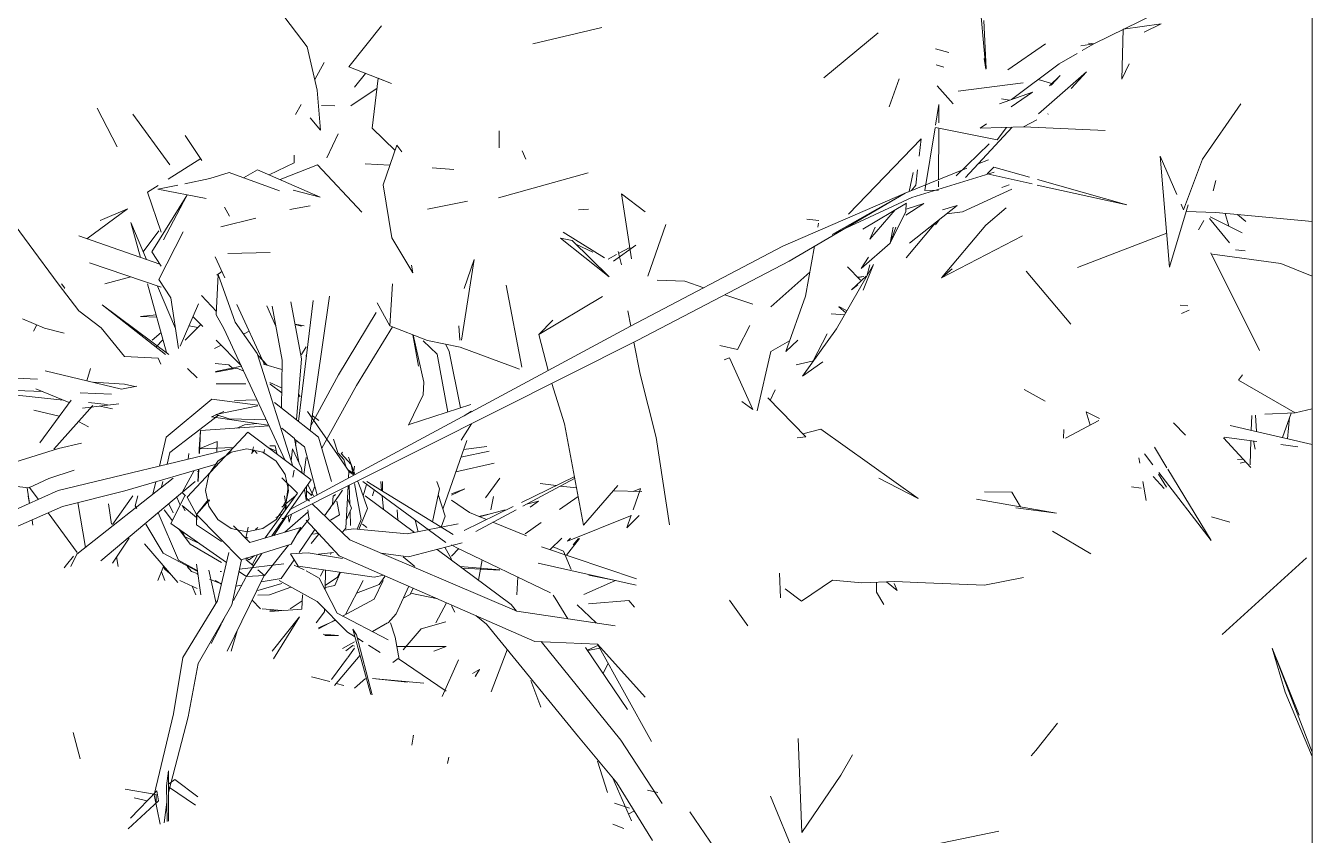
# Model space of a CAD drawing. Header units: millimetres. Extents: x -67152 to -48359, y -6192 to 21191.
# Drawn here: x -64955.8 to -64803.6, y 2092.6 to 2188.3 of the extents above; entities that cross this region are included whole.
import ezdxf

# ---------------------------------------------------------------- set-up
doc = ezdxf.new("R2010")
doc.units = ezdxf.units.MM
for name, color, linetype, lineweight in [('G-IMPT', 8, 'Continuous', 9), ('I-FURN', 30, 'Continuous', 9), ('L-PLNT', 71, 'Continuous', 9)]:
    doc.layers.add(name, color=color, linetype=linetype, lineweight=lineweight)

# ---------------------------------------------------------------- blocks, each defined once
blk = doc.blocks.new('PM_001 - PM_001-3564975-Nivel 1 Oficinas')
at = {"layer": 'I-FURN'}
blk.add_line((1578.57, -1900), (1578.57, 400), dxfattribs=at)
blk = doc.blocks.new('JARDIN VERTICAL_02 - JARDIN VERTICAL_02-V27-Nivel 1 Oficinas')
at = {"layer": 'G-IMPT'}
for p, q in [((-27.01, 89.96), (-28.08, 78.57)), ((-22.03, 86.25), (-20.57, 89.98)), ((-4.88, 89.98), (-4.4, 87.96)), ((-0.64, 89.98), (-2.89, 80.28)), ((35.73, 89.98), (23.44, 85.24)), ((36.23, 89.98), (28.65, 86.76)), ((-0.38, 88.28), (-0.64, 86.27)), ((12.74, 89.32), (21.83, 79.31)), ((31.34, 88.45), (23.44, 85.24)), ((-8.24, 81.25), (-4.4, 87.96)), ((-4.4, 87.96), (-4.23, 84.36)), ((-1.46, 86.48), (-4.37, 87.47)), ((-3.85, 87.29), (-1.32, 87.06)), ((23.44, 85.24), (28.65, 86.76)), ((-22.03, 86.25), (-23.17, 78.2)), ((-11.75, 83.75), (-23.31, 77.99)), ((-2.17, 83.38), (-4.12, 83.25)), ((-4.09, 82.83), (-2.31, 82.77)), ((-1.02, 83.43), (-1.53, 79.56)), ((2.06, 82.71), (-1.44, 79.49)), ((-1.11, 82.73), (1.75, 82.65)), ((-1.07, 83.05), (-0.08, 83.21)), ((-34.37, 76.98), (-40.94, 81.52)), ((-27.84, 81.15), (-27.03, 82.14)), ((-27.55, 77.89), (-25.67, 81.71)), ((-23.66, 80.91), (-23.56, 82.05)), ((-8.27, 81.25), (-8.9, 81.72)), ((1.09, 81.81), (1.11, 81.13)), ((1.4, 82.1), (1.56, 81.47)), ((-27.97, 79.68), (-26.45, 80.12)), ((-27.36, 77.81), (-24.51, 80.2)), ((7.92, 78.05), (8.53, 80.23)), ((-30.62, 78.25), (-31.85, 78.58)), ((-28.08, 78.57), (-28.19, 75.08)), ((2.26, 72.89), (10.71, 78.04)), ((10.71, 78.04), (2.66, 71.83)), ((-34.37, 76.98), (-28.41, 74.77)), ((-27.12, 77.15), (-26.02, 76.54)), ((-29.08, 74.47), (-28.41, 74.77)), ((-21.62, 73.11), (-28.97, 75.32)), ((-17.06, 75.26), (-17.12, 74.35)), ((-16.55, 75.41), (-16.12, 74.51)), ((-3.2, 73.57), (-1.76, 74.99)), ((-34.72, 71.98), (-30.22, 73.97)), ((-34.72, 71.98), (-21.62, 73.11)), ((-49.39, 70.09), (-50.4, 72.09)), ((-50.4, 72.09), (-49.74, 67.6)), ((-21.56, 62.21), (-25.63, 72.76)), ((-0.32, 71.32), (2.1, 72.79)), ((2.84, 71.79), (4.38, 72.74)), ((4.57, 72.48), (3.14, 71.16)), ((-48.03, 64.16), (-51.62, 71.49)), ((1.77, 71.14), (0.47, 70.14)), ((5.97, 70.32), (3.73, 69.94)), ((1.55, 69.58), (0.92, 69.47)), ((4.52, 69.74), (4.34, 68.6)), ((-49.74, 67.6), (-43.86, 67.47)), ((-45.66, 68.32), (-43.86, 67.47)), ((-31.98, 57.47), (-29, 68.05)), ((-31.32, 57.46), (-29, 68.05)), ((-38.21, 55.83), (-37.79, 65.47)), ((-48.03, 64.16), (-48.08, 63.5)), ((-48.03, 64.16), (-47.22, 62.75)), ((-48.03, 64.16), (-47.79, 62.62)), ((-3.73, 64.83), (-4.53, 63.22)), ((-3.48, 64.73), (-1.39, 60.8)), ((-39.76, 57.61), (-44.7, 63.27)), ((-42.74, 61.48), (-44.7, 63.27)), ((-2.94, 63.72), (-4.53, 63.22)), ((12.26, 63.79), (9.6, 59.25)), ((-46.89, 62.19), (-45.66, 60.05)), ((-14.88, 61.42), (-21.16, 56.14)), ((-45.66, 60.05), (-41.42, 54.39)), ((-44.28, 60.17), (-43.06, 58.9)), ((-44.28, 60.17), (-43.13, 59.11)), ((-1.4, 60.57), (-2.42, 60.6)), ((7.46, 59.74), (5.83, 50.26)), ((7.46, 59.74), (6.85, 54.91)), ((35.53, 57.27), (32.28, 59.86)), ((-48, 58.42), (-44.95, 53.96)), ((-43.8, 57.57), (-43.28, 59.29)), ((-39.72, 58.71), (-39.74, 58.76)), ((-7.17, 55.91), (-5.77, 58.39)), ((-40.57, 54.38), (-42.29, 56.89)), ((-42.29, 56.89), (-40.93, 52.97)), ((-38.21, 55.83), (-39.03, 57.39)), ((-33.43, 52.3), (-32.24, 56.52)), ((-32.63, 51.52), (-31.45, 56.86)), ((36.16, 56.73), (35.53, 57.27)), ((-42.41, 48.11), (-43.4, 55.8)), ((-38.21, 55.83), (-38.04, 50.68)), ((-25.33, 55.69), (-20.35, 46.11)), ((6.72, 55.47), (4.98, 54.45)), ((15.06, 55.81), (16, 51.23)), ((-41.51, 53.24), (-41.34, 54.16)), ((-38.17, 54.5), (-32.21, 48.98)), ((-38.14, 53.82), (-36.66, 52.72)), ((-31.05, 53.27), (-31.36, 54.13)), ((-28.16, 48.6), (-30.83, 54.45)), ((-26.58, 51.38), (-28.64, 53.79)), ((4.96, 51.21), (4.98, 54.45)), ((-38.11, 45.42), (-36.66, 52.72)), ((-36.2, 51.78), (-32.41, 47.85)), ((-33.43, 52.3), (-32.63, 51.52)), ((-29.87, 42.63), (-32.83, 52.37)), ((47.37, 41.65), (45.08, 52.9)), ((-45.05, 51.37), (-51.2, 50.81)), ((-45.07, 51.4), (-50.76, 51.12)), ((-46.28, 51.19), (-45.03, 51.35)), ((-38.04, 50.68), (-38.56, 51.45)), ((-33.83, 50.48), (-34.31, 51.69)), ((-26.58, 51.38), (-20.35, 46.11)), ((16, 51.23), (15.72, 44.22)), ((-30.38, 41.82), (-33.3, 49.14)), ((-40.91, 47.49), (-43.07, 45.61)), ((-28.38, 46.25), (-28.92, 47.96)), ((-24.44, 42.35), (-28.92, 47.96)), ((-27.93, 46.72), (-28.16, 48.6)), ((-20.35, 46.11), (-21.41, 47.37)), ((-46.98, 47), (-47.41, 45.42)), ((-45.26, 46.4), (-45.53, 45.5)), ((-38.4, 45.43), (-40.86, 45.82)), ((-38.66, 45.81), (-40.86, 45.82)), ((-31.95, 45.76), (-37.96, 45.8)), ((-31.12, 45.76), (-31.78, 45.76)), ((-30.66, 44.17), (-30.72, 45.76)), ((-27.25, 45.87), (-26.62, 45.42)), ((-30.66, 44.17), (-38.09, 45.38)), ((-22.7, 41.94), (-26.87, 45.42)), ((15.53, 40.62), (15.72, 44.22)), ((-34.73, 43.48), (-36.8, 43.71)), ((-36.8, 43.71), (-27.88, 35.12)), ((-31.29, 43.1), (-33.11, 43.3)), ((-30.57, 42.28), (-32.79, 42.79)), ((-30.69, 42.58), (-31.29, 43.1)), ((-25.46, 33.2), (-29.87, 42.63)), ((-29.15, 44.02), (-28.48, 41.96)), ((-29.15, 44.02), (-27.77, 41.92)), ((5.74, 43.36), (-2.47, 31.84)), ((5.74, 43.36), (3.35, 38.7)), ((-40.56, 39.92), (-43.89, 41.13)), ((-30.38, 41.82), (-22.32, 28.1)), ((-30.38, 41.82), (-24.08, 27.36)), ((-30.38, 41.82), (-25.46, 33.2)), ((-26.11, 36.81), (-29.2, 41.97)), ((-29.2, 41.93), (-28.2, 41.91)), ((-28.2, 41.91), (-24.47, 40.05)), ((-24.92, 37.66), (-28.4, 40.63)), ((-24.47, 40.05), (-26.35, 40.71)), ((-26.35, 40.4), (-24.47, 40.05)), ((-21.45, 36.63), (-24.47, 40.05)), ((15.53, 40.62), (15.71, 36.7)), ((16.62, 40.87), (15.57, 39.63)), ((16.62, 40.87), (15.77, 40.53)), ((-49.32, 38.64), (-44, 32.22)), ((-24.92, 37.66), (-26.35, 38.28)), ((-18.91, 36.87), (-21.93, 38.07)), ((-14.31, 33.72), (-21.93, 38.07)), ((16.8, 38.44), (15.63, 38.45)), ((16.8, 38.44), (18.25, 39.32)), ((-21.45, 36.63), (-22.8, 37.47)), ((-21.9, 37.63), (-20.56, 37.29)), ((-20.08, 36.56), (-21.67, 35.02)), ((-18.94, 35.48), (-20.56, 37.22)), ((-20.53, 36.93), (-20.41, 36.25)), ((-20.53, 36.93), (-20.43, 36.22)), ((15.71, 36.7), (15.38, 33.24)), ((-18.94, 35.48), (-19.53, 36.22)), ((38.44, 34.22), (36.05, 35.61)), ((-16.96, 33.97), (-16.5, 34.89)), ((-16.91, 33.97), (-16.23, 34.81)), ((-16.1, 33.06), (-15.98, 34.67)), ((-14.31, 33.72), (-8.74, 29.67)), ((38.44, 34.22), (45.21, 29.59)), ((-13.75, 32.59), (-10.55, 30.93)), ((-10.44, 32.08), (-8.74, 29.67)), ((15.38, 33.24), (17.89, 29.55)), ((-27.29, 30.21), (-27.15, 31.6)), ((-26.35, 31.5), (-26.81, 31.59)), ((-18.18, 30.03), (-24.08, 31.09)), ((-21.03, 30.54), (-16.93, 25.92)), ((-10.53, 30.97), (-10.08, 28.94)), ((-1.92, 29.72), (-2.47, 31.84)), ((-18.18, 30.03), (-11.64, 27.72)), ((-12.98, 29.13), (-11.64, 27.72)), ((-6.15, 25.6), (-1.55, 30.09)), ((-1.55, 30.09), (-1.43, 29.07)), ((16.42, 27.65), (17.89, 29.55)), ((34.09, 29.17), (45.21, 29.59)), ((-22.32, 28.1), (-12.98, 10.22)), ((-12.91, 28.16), (-11.63, 25.92)), ((40.92, 25.91), (48.1, 28.87)), ((-24.08, 27.36), (-14.64, 9.34)), ((-4.64, 24.32), (-11.63, 25.92)), ((-5.87, 25.87), (-7.13, 26.44)), ((17.49, 27.06), (14.56, 26.96)), ((-17.25, 23.8), (-18.35, 20.51)), ((-14.71, 23.46), (-11.88, 22.01)), ((-4.77, 23.8), (-10.89, 21.06)), ((-4.77, 23.8), (-5.75, 22.51)), ((17.77, 21.06), (20.79, 23.23)), ((-12.36, 19.92), (-11.88, 22.01)), ((-10.65, 20.41), (-10.89, 21.06)), ((42.76, 16.37), (49.43, 20.9)), ((-19.19, 18.01), (-19.95, 15.75)), ((-20.08, 12.47), (-19.95, 15.75)), ((-1.47, 12.38), (8.84, 13.96)), ((-20.55, 11.39), (-26.66, 13.5)), ((-1.47, 12.38), (-8.97, 10.48)), ((34.32, 8.19), (41.8, 13.08)), ((40.2, 11.35), (40.51, 12.56)), ((-30.28, 8.27), (-28.15, 11.06)), ((4.92, 10.69), (4.81, 7.33)), ((34.46, 11.83), (22.95, 5.44)), ((22.95, 5.44), (29.23, 11.06)), ((39.34, 7.73), (46.15, 11.94)), ((-30.28, 8.27), (-22.61, 9.44)), ((-24.2, 9.97), (-22.31, 7.33)), ((-23.23, 7.92), (-23.93, 9.24)), ((-14.64, 9.37), (-16.45, 9.02)), ((-14.64, 9.34), (7.08, -30.99)), ((-12.97, 10.22), (8.11, -31.79)), ((-8.97, 10.48), (-12.74, 9.74)), ((4.54, 10.5), (4.89, 9.64)), ((4.6, 10.53), (7.08, 9.65)), ((7.69, 9.43), (9.22, 8.89)), ((7.73, 10.35), (9.22, 8.89)), ((7.77, 9.32), (10.77, 1.9)), ((15.22, 10.05), (11.43, -1.18)), ((15.98, 9.99), (13.39, -1.57)), ((18.58, 9.8), (17.81, 9.12)), ((38.78, 7.26), (43.84, 9.47)), ((41.76, 7.46), (42.33, 9.2)), ((42.68, 9.79), (43, 9.14)), ((-23.46, 7.87), (-21.9, 8.27)), ((-22.58, 6.7), (-23.1, 7.67)), ((8.9, 3.76), (4.21, 7.85)), ((18.2, 4.38), (17.81, 9.12)), ((22.66, -1.24), (34.32, 8.19)), ((23.35, 4.03), (30.67, 8.97)), ((33.9, 3.18), (39.34, 7.73)), ((44.73, 8.53), (44.22, 7.24)), ((-25.74, 1.37), (-22.72, 6.26)), ((-20.49, 6.83), (-25.05, 1.04)), ((-20.49, 6.83), (-24.77, 2.45)), ((15.44, 7.58), (14.79, 4.39)), ((17.07, 3.82), (15.44, 7.58)), ((19.06, -4.13), (20.8, 7.52)), ((25.24, 6.71), (26.4, 6.09)), ((36.77, 5.42), (40.51, 6.6)), ((-49.95, 5.96), (-48.03, -2.2)), ((-24.3, 2.93), (-23.38, 4.88)), ((-18.13, 6.04), (-13.66, -1.5)), ((20.45, 5.27), (18.3, 3.02)), ((22.63, -2), (22.97, 5.44)), ((23.68, 4.25), (23.08, 5.55)), ((23.44, 5.71), (23.7, 4.27)), ((-32.78, 4.34), (-29.82, -6.27)), ((-28.38, 3.2), (-28.46, 4.38)), ((-3.08, 1.54), (8.9, 3.76)), ((5.51, 3.13), (7.04, 0.95)), ((12.42, 1.75), (10.46, 3.3)), ((11.23, 2.57), (10.48, 3.18)), ((33.9, 3.18), (20.59, -7.71)), ((-25.05, 1.04), (-24.77, 2.45)), ((-3.08, 1.54), (-7.86, 0.03)), ((3.16, 2.69), (6.21, -3.55)), ((3.36, 2.73), (6.66, -3.42)), ((4.48, 2.94), (4.26, 1.05)), ((10.42, 2.25), (10.77, 1.9)), ((11.95, 1.41), (14.11, 2.3)), ((17.52, 0.41), (19.97, 1.93)), ((-13.66, -1.5), (-15.34, 0.14)), ((4.2, 0.55), (3.98, -1.37)), ((10.42, 1.22), (11.78, -0.15)), ((11.45, 0.18), (11.95, 1.41)), ((17.52, 0.41), (17.15, 0.2)), ((-9.41, -0.39), (-13.66, -1.5)), ((8.57, -1.23), (9.9, -3.13)), ((11.51, -11.29), (16.87, -0.12)), ((27.24, -2.44), (30.39, -1.28)), ((-34.4, -3.04), (-35.35, -3.48)), ((6.41, -2.95), (6.04, -1.54)), ((6.04, -1.54), (6.74, -2.55)), ((8.54, -6.93), (10.16, -2.98)), ((12.5, -25.12), (22.63, -2)), ((-19.47, -5.39), (-9.79, -3.53)), ((-12.14, -10.81), (-9.57, -3.78)), ((6.7, -4.56), (9.53, -10.36)), ((7.08, -4.2), (9.63, -8.96)), ((10.64, -23.87), (19.06, -4.13)), ((15.01, -4), (17.11, -4.12)), ((18.27, -4.79), (19.06, -4.15)), ((7.5, -7.11), (7.08, -5.51)), ((18.27, -4.79), (11.75, -13.55)), ((28.61, -7.16), (23.61, -5.24)), ((-37.73, -6.2), (-35.72, -6.21)), ((0.15, -7.4), (0.86, -10.72)), ((1.55, -6.8), (2.58, -11.32)), ((5.67, -7.81), (3.35, -6.12)), ((5.49, -6.88), (7.08, -7.17)), ((7.5, -7.11), (7.89, -8.52)), ((7.5, -7.11), (7.87, -8.59)), ((14.18, -6.12), (13.77, -10.82)), ((14.21, -6.12), (13.99, -10.54)), ((-0.4, -7.64), (-0.07, -10.4)), ((7.4, -9.72), (8.23, -7.7)), ((12.98, -8.23), (15.39, -8.66)), ((20.59, -7.71), (19.58, -8.96)), ((26.42, -9.37), (25.95, -8.53)), ((26.79, -8.99), (25.95, -8.53)), ((26.76, -9.03), (25.95, -8.53)), ((-29.4, -9.94), (-28.49, -14.67)), ((-12.98, -10.67), (-22.52, -9.15)), ((-19.1, -10.33), (-22.52, -9.15)), ((-5.37, -9.54), (-3, -16.85)), ((-4.04, -10.34), (-4.6, -9.47)), ((-3.09, -9.47), (-1.17, -10.68)), ((-1.13, -10.03), (6.98, -12.86)), ((4.6, -10.26), (5.35, -11.84)), ((4.6, -10.26), (5.2, -11.84)), ((5.93, -11.84), (7.4, -9.72)), ((10.97, -10.59), (12.63, -16.93)), ((-33.34, -14.13), (-33.18, -11.57)), ((-12.98, -10.86), (-14.67, -10.96)), ((-12.14, -10.81), (-12.96, -14.66)), ((-11.63, -12.11), (-12.49, -12.49)), ((-11.63, -12.11), (-4.97, -10.79)), ((3.71, -21.87), (10, -11.63)), ((9.93, -17.09), (8.74, -11.05)), ((11.23, -11.84), (11.51, -11.29)), ((12.91, -11.84), (11.5, -12.63)), ((11.65, -10.99), (12.57, -11.84)), ((19.16, -11.45), (18.42, -11.84)), ((29.15, -12.96), (24.8, -11.01)), ((36.31, -12.16), (37.05, -12.31)), ((-11.33, -13.55), (-12.9, -15.19)), ((-4.49, -12.26), (-11.33, -13.55)), ((3.74, -22.34), (10.93, -12.5)), ((3.74, -13.56), (4.6, -13.25)), ((8.49, -14.09), (4.6, -13.25)), ((7.82, -12.6), (5.27, -13.4)), ((9.13, -13.06), (7.82, -12.6)), ((17.61, -13.46), (16.92, -16.69)), ((20.45, -13.69), (18.07, -12.42)), ((21.14, -15.44), (20.32, -12.52)), ((23.23, -18.31), (23.22, -12.46)), ((23.22, -12.46), (23.8, -13.94)), ((28.5, -12.46), (24.67, -18.16)), ((-12.96, -14.66), (-14.67, -19.13)), ((-8.02, -15.11), (-13.62, -16.39)), ((-8.02, -15.11), (-6.51, -15.19)), ((-6.51, -15.19), (-2.95, -16.91)), ((27.57, -15.13), (27, -21.19)), ((-25.09, -18.9), (-20.96, -16.42)), ((-21.87, -16.57), (-20.96, -16.42)), ((-9.93, -15.74), (-13.62, -16.4)), ((9.76, -16.23), (5.41, -22.06)), ((8.31, -16.14), (9.67, -15.78)), ((13.77, -16.16), (12.63, -17.57)), ((17.09, -16.72), (16.34, -16.36)), ((17.09, -16.72), (17.46, -17.49)), ((21.14, -15.44), (23.63, -17.57)), ((33.72, -16.34), (33.82, -16.36)), ((33.72, -16.34), (34.91, -16.53)), ((-36.04, -18.31), (-35.24, -17.71)), ((8.28, -18.2), (7.08, -18.25)), ((9.32, -23.43), (9.93, -17.09)), ((12.21, -20.19), (12.63, -16.93)), ((19.37, -18.37), (16.11, -16.88)), ((24.76, -18.02), (22.13, -18.52)), ((25.11, -18.78), (24.67, -18.16)), ((27.45, -17.04), (27, -21.19)), ((-43.34, -18.93), (-45.29, -23.97)), ((-43.34, -18.93), (-43.97, -20.51)), ((-38.03, -21.22), (-35.42, -18.52)), ((-36.04, -18.31), (-31.34, -19.91)), ((-33.85, -22.05), (-33.66, -19.12)), ((-25.09, -18.9), (-31.34, -19.91)), ((-19.66, -18.8), (-14.67, -19.13)), ((-14.67, -19.13), (-17.4, -20.62)), ((-14.56, -18.83), (-7.61, -23.06)), ((14.96, -19.71), (15.89, -20.4)), ((19.31, -25.37), (22.45, -19.33)), ((19.37, -18.37), (20.42, -19.35)), ((22.13, -18.52), (20.45, -19.05)), ((20.45, -19.41), (21.47, -21.2)), ((-50.13, -20.11), (-45.29, -23.97)), ((-38.03, -21.22), (-43.95, -20.51)), ((-40.67, -23.73), (-42.77, -20.65)), ((-16.27, -20.76), (-8.89, -25.19)), ((3.74, -20), (4.85, -20.01)), ((3.74, -20.21), (4.79, -20.11)), ((5.41, -21.17), (4.75, -20.97)), ((5.41, -20.05), (7.02, -19.9)), ((15.05, -21), (13.72, -29.99)), ((15.05, -21), (14.81, -19.84)), ((15.44, -19.92), (17.64, -21)), ((16.94, -23.07), (15.89, -20.4)), ((17.64, -21), (19.63, -24.73)), ((21.87, -23.07), (28.95, -21.22)), ((23.07, -21.67), (23.95, -20.28)), ((-44.53, -22), (-42.91, -23.31)), ((-28.12, -22.44), (-33.73, -27.7)), ((4.64, -22.58), (3.74, -22.92)), ((3.98, -23.3), (8.2, -22.54)), ((4.07, -21.88), (5.41, -22.27)), ((6.93, -21.78), (4.64, -22.58)), ((6.93, -21.78), (9.38, -22.82)), ((8.2, -22.54), (9.36, -23.01)), ((9.17, -21.87), (8.75, -22.38)), ((19.45, -24.39), (15.44, -22.28)), ((21.18, -23.5), (28.92, -21.37)), ((22.25, -22.97), (22.69, -22.27)), ((24.24, -22.66), (27.85, -25.69)), ((27.02, -22.03), (28.16, -23.3)), ((-7.61, -23.06), (-0.2, -27.18)), ((1.7, -23.71), (0.4, -24.9)), ((2.75, -23.3), (0.85, -24.02)), ((0.93, -25.04), (2.49, -23.99)), ((2.05, -24.28), (1.14, -24.58)), ((1.7, -23.71), (2.69, -23.53)), ((1.93, -23.3), (2.74, -23.44)), ((2.34, -24.09), (2.83, -23.3)), ((2.49, -23.99), (3.34, -24.03)), ((2.53, -23.99), (2.98, -23.37)), ((6.39, -23.87), (4.18, -23.96)), ((4.24, -24.08), (9.24, -24.35)), ((5.72, -24.16), (6.89, -23.65)), ((6.37, -28.31), (10.64, -23.87)), ((8.29, -24.3), (6.89, -23.65)), ((8.92, -23.77), (7.29, -23.84)), ((9.24, -24.35), (9.73, -24.73)), ((9.46, -24.52), (9.32, -23.43)), ((17.91, -27.72), (21.52, -24.13)), ((21.87, -23.07), (21.18, -23.5)), ((21.52, -24.13), (22.05, -23.3)), ((22.67, -23.3), (23.48, -24.72)), ((23.2, -23.3), (23.12, -23.51)), ((23.75, -24.35), (23.12, -23.51)), ((23.42, -23.3), (24.53, -24.11)), ((24.59, -24.16), (27.14, -26.04)), ((-40.72, -27.21), (-40.7, -25.64)), ((-34.55, -26.57), (-37.38, -25.25)), ((-2.95, -28.43), (-8.89, -25.19)), ((0.93, -25.04), (-4.56, -28.89)), ((-1.28, -25.8), (0.4, -25.24)), ((0.24, -24.73), (0.4, -24.87)), ((1.14, -24.58), (0.4, -25.22)), ((6.43, -25.89), (4.76, -24.73)), ((5.28, -25.55), (5.41, -25.72)), ((5.28, -25.55), (5.41, -25.79)), ((5.41, -25.82), (6.43, -25.93)), ((7.68, -25.09), (6.06, -25.4)), ((7.68, -25.09), (8.3, -26.16)), ((12.5, -25.12), (8.29, -29.02)), ((12.1, -25.8), (12.3, -27.59)), ((12.83, -24.73), (12.15, -28.79)), ((14.45, -25.06), (15.05, -25.31)), ((14.46, -24.97), (16.03, -25.64)), ((15.05, -25.31), (16.03, -26.78)), ((15.14, -27.51), (19.31, -25.37)), ((16.25, -26.79), (16.03, -25.64)), ((20.08, -25.57), (21.16, -27.59)), ((20.1, -25.54), (21.01, -27.59)), ((21.79, -27.01), (21.92, -25.21)), ((21.92, -26.83), (21.92, -25.21)), ((27.83, -24.57), (27.59, -25.47)), ((-45.8, -26.89), (-43.79, -28)), ((-42.53, -27.71), (-37.8, -27.32)), ((-39.28, -28.57), (-37.8, -27.32)), ((-33.12, -34.8), (-29.91, -27.36)), ((-29.91, -27.36), (-30.7, -30.55)), ((-18.19, -26.26), (-2.29, -28.56)), ((3.74, -26.02), (-1.5, -27.56)), ((7.77, -26.86), (6.43, -25.93)), ((7.08, -26.34), (6.82, -26.16)), ((12.34, -26.16), (12.1, -26.05)), ((14.93, -27.35), (14.16, -27)), ((16.52, -26.8), (14.2, -26.73)), ((19.13, -26.88), (18.78, -26.87)), ((19.13, -26.88), (20.45, -27.86)), ((27.38, -26.22), (26.8, -28.41)), ((-51.95, -32.18), (-47.66, -28.9)), ((-42.53, -27.71), (-47.66, -28.9)), ((-31.96, -32.11), (-33.73, -27.7)), ((-28.44, -30.96), (-28.88, -28.55)), ((-17.66, -28.22), (-3.38, -29.93)), ((-5.61, -32.76), (-1.5, -27.56)), ((-3.48, -27.53), (-4.06, -28.31)), ((-2.1, -35.95), (3.54, -28.44)), ((5.33, -27.74), (-0.39, -29.21)), ((10.16, -33.1), (3.54, -28.44)), ((5.41, -28.17), (4.1, -28.83)), ((5.41, -28.42), (4.27, -28.01)), ((4.82, -28.98), (5.35, -28.4)), ((6.04, -28.65), (5.67, -29.02)), ((7.33, -28.81), (7.08, -28.84)), ((8.13, -28.67), (7.33, -28.82)), ((9.71, -31.56), (7.33, -28.81)), ((10.03, -30.18), (8.13, -28.67)), ((12.1, -29.84), (9.41, -27.99)), ((9.97, -28.35), (9.87, -27.59)), ((10.01, -27.59), (11.07, -28.45)), ((12.15, -28.79), (12.29, -30.89)), ((14.3, -29.02), (15.14, -27.51)), ((15.44, -32.21), (17.91, -27.72)), ((-40.83, -29.64), (-39.65, -30.29)), ((-34.85, -30.44), (-33.94, -30.46)), ((-17.53, -30.83), (-10.78, -29.59)), ((-14.67, -29.26), (-14.88, -30.34)), ((-14.65, -29.58), (-14.85, -30.34)), ((-11.3, -29.57), (-12.21, -29.04)), ((-11.11, -29.02), (-11.14, -29.11)), ((-10.78, -29.59), (-3.58, -30.19)), ((-6.61, -29.93), (-6.29, -29.74)), ((-6.61, -29.93), (-6.29, -29.74)), ((-2.59, -31.89), (-1.37, -30.43)), ((1.45, -29.91), (-1.37, -30.43)), ((-1.28, -30.4), (-0.39, -29.21)), ((-1.13, -30.2), (-0.52, -30.28)), ((-0.13, -30.63), (2.16, -29.59)), ((0.89, -29.02), (2.89, -29.31)), ((2.75, -29.5), (2.16, -29.59)), ((2.4, -30.44), (3.2, -30.59)), ((3.29, -31.89), (5.11, -30.05)), ((4.32, -28.98), (5.86, -28.98)), ((5.9, -29.02), (4.64, -29.21)), ((10.4, -33.89), (5.11, -30.05)), ((6.75, -31.89), (5.41, -30.3)), ((10.93, -35.68), (9.15, -29.68)), ((11.14, -30.8), (9.15, -29.68)), ((13.72, -29.99), (12.29, -30.89)), ((13.62, -30.45), (14.16, -29.28)), ((18.83, -29.55), (17.11, -29.48)), ((17.84, -29.51), (18.78, -30.92)), ((19.09, -33.32), (18.83, -29.55)), ((23.8, -33.04), (19.73, -29.81)), ((20.59, -30.45), (19.73, -29.81)), ((24.68, -32.88), (19.73, -29.81)), ((-32.52, -33.41), (-33.94, -30.46)), ((-17.01, -33.07), (-10.63, -31.87)), ((-14.38, -38.77), (1.24, -31.5)), ((1.93, -30.59), (-11.42, -34.83)), ((-10.63, -31.87), (-4.96, -31.94)), ((-9.53, -31.89), (-10.15, -34.08)), ((-7.35, -31.94), (-7.96, -33.34)), ((-6.77, -31.92), (-7.8, -33.28)), ((-0.13, -30.63), (1.27, -30.8)), ((1.31, -32.58), (2.9, -31.52)), ((2.9, -31.52), (4.77, -31.14)), ((4.04, -31.13), (7.08, -31.51)), ((4.77, -31.14), (6.64, -31.52)), ((6.89, -31.34), (5.41, -31.61)), ((6.67, -31.8), (6.07, -31.49)), ((6.49, -30.45), (6.48, -30.45)), ((6.48, -30.45), (6.49, -30.45)), ((6.64, -31.52), (8.23, -32.58)), ((7.57, -31.89), (7.97, -32.63)), ((7.6, -30.77), (8.54, -31.04)), ((8.54, -31.04), (7.8, -31.17)), ((10.09, -32.86), (7.92, -31.41)), ((8.11, -31.79), (8.1, -31.89)), ((12.98, -36.72), (11.14, -30.8)), ((14.82, -33.97), (11.25, -31.14)), ((15.2, -31.97), (12.99, -30.45)), ((13.44, -31.69), (14.09, -36.92)), ((13.44, -31.69), (14.09, -36.92)), ((15.78, -31.89), (16.61, -34.75)), ((17.13, -33.36), (16.2, -30.83)), ((18.78, -34.23), (18.98, -31.89)), ((-30.64, -32.18), (-32.81, -38.15)), ((-23.33, -33.27), (-23.23, -38.31)), ((-17.04, -33.68), (-14.71, -32.64)), ((-7.8, -33.32), (-7.8, -33.28)), ((-2.84, -33.4), (-2.3, -41.54)), ((0.4, -32.51), (-0.51, -32.68)), ((-0.51, -32.68), (-0.49, -33.32)), ((-0.22, -33.32), (0.15, -32.56)), ((0.25, -34.16), (1.31, -32.58)), ((8.23, -32.58), (9.29, -34.16)), ((15.6, -34.36), (15.2, -31.97)), ((17.15, -34.75), (17.13, -33.36)), ((19, -33.32), (18.92, -32.62)), ((-33.12, -34.8), (-32.19, -36.44)), ((-27.42, -34.99), (-26.37, -39.11)), ((-17.22, -37.22), (-10.12, -33.96)), ((-11.42, -34.83), (-15.11, -37.44)), ((-11.2, -34.75), (-10.02, -33.64)), ((-5.31, -34.75), (-6.01, -40.19)), ((-5.85, -37.52), (-5.93, -34.84)), ((-4.2, -39.7), (-5.21, -34.75)), ((-2.95, -33.56), (-3.91, -40.23)), ((-3.55, -33.73), (-3.7, -38.12)), ((-2.96, -36.34), (-3.14, -34.87)), ((-0.12, -36.03), (0.25, -34.16)), ((0.4, -34.05), (-0.05, -33.95)), ((0.03, -35.18), (0.4, -34.81)), ((9.38, -35.02), (9.16, -34.75)), ((9.29, -34.16), (9.66, -36.03)), ((14.96, -36.1), (12.22, -34.28)), ((13.59, -35.41), (12.38, -34.78)), ((14.16, -34.75), (14.82, -33.97)), ((14.96, -36.1), (14.82, -33.97)), ((14.96, -36.1), (14.82, -33.97)), ((23.8, -38.38), (14.82, -33.98)), ((18.78, -34.43), (17.77, -35.42)), ((-14.05, -35.76), (-13.71, -36.45)), ((-9.31, -36.41), (-9.68, -37.24)), ((-7.83, -39.69), (-7.82, -36.18)), ((-2.96, -36.34), (-2.58, -37.22)), ((5.56, -43.09), (-2.1, -35.95)), ((0.4, -35.44), (-0.36, -35.26)), ((-0.12, -36.03), (0.25, -37.9)), ((0.4, -35.51), (0.03, -35.18)), ((10.93, -35.68), (8.96, -37.61)), ((10.42, -36.15), (9.12, -35.88)), ((9.66, -36.03), (9.29, -37.9)), ((10.42, -35.95), (10.26, -36.18)), ((12.5, -35.17), (13, -35.78)), ((12.5, -35.17), (13, -35.78)), ((12.73, -36.18), (13, -35.78)), ((12.94, -36.18), (13.71, -35.27)), ((14.35, -36.98), (14.96, -36.1)), ((17.8, -37.61), (15.06, -36.18)), ((-20.73, -39.43), (-15.11, -37.44)), ((-12.98, -39.66), (-10, -36.73)), ((-9.63, -37.72), (-10.08, -38.16)), ((-9.91, -36.69), (-9.27, -39.75)), ((-9.68, -37.24), (-9.22, -39.74)), ((-0.3, -37.62), (-0.13, -41.68)), ((-0.17, -37.75), (4.79, -58.36)), ((1.31, -39.49), (0.25, -37.9)), ((7.63, -42.02), (12.98, -36.72)), ((9.29, -37.9), (8.23, -39.49)), ((18.31, -37.81), (12.98, -36.69)), ((16.11, -37.35), (16, -36.67)), ((18.31, -37.81), (25.26, -41.79)), ((23.8, -37.91), (21.37, -37.19)), ((-32.1, -40.42), (-32.81, -38.15)), ((-28.71, -38.68), (-27.65, -38.09)), ((-22.84, -39.79), (-20.35, -38.65)), ((-21.09, -38.99), (-20.67, -39.61)), ((-20.73, -39.43), (-15.99, -39.67)), ((-14.38, -38.77), (-15.99, -39.67)), ((-12.39, -39.09), (-11.99, -39.89)), ((-10.24, -39.8), (-10.08, -38.16)), ((-3.91, -40.23), (-4.57, -38.78)), ((-4.2, -39.7), (-3.7, -38.12)), ((0.31, -45.14), (-4.1, -39.39)), ((-1.01, -39.56), (0.28, -39.61)), ((-1.01, -39.56), (-0.13, -41.68)), ((2.9, -40.55), (1.31, -39.49)), ((4.81, -50.48), (1.6, -39.4)), ((8.23, -39.49), (6.64, -40.55)), ((8.69, -45.02), (13.31, -38.44)), ((8.84, -42), (10.82, -39.04)), ((13.29, -39.04), (11.14, -42.75)), ((17.84, -39.5), (12.1, -38.16)), ((14.36, -39.04), (14.38, -39.19)), ((14.38, -39.19), (14.36, -39.04)), ((15.69, -39.37), (15.26, -40.47)), ((15.44, -39.81), (15.87, -39.04)), ((17.84, -39.5), (24.54, -43.62)), ((20.45, -39), (19.7, -38.6)), ((22.87, -40.26), (20.54, -39.04)), ((-32.1, -40.42), (-31.48, -43.4)), ((-30.82, -46.57), (-29.73, -40.85)), ((-18.27, -41.42), (-16.39, -39.65)), ((-6.01, -40.19), (-1.52, -45.58)), ((4.77, -40.92), (2.9, -40.55)), ((6.64, -40.55), (4.77, -40.92)), ((6.04, -40.47), (5.9, -40.62)), ((5.9, -40.62), (7.63, -42.02)), ((7.63, -42.02), (5.91, -40.47)), ((18.14, -39.68), (14.21, -40.54)), ((-37.18, -43.34), (-34.23, -41.36)), ((-34.45, -41.51), (-32.01, -45.36)), ((-12.26, -43.93), (-17.27, -41.78)), ((-15.78, -42.42), (-14.59, -41.25)), ((-14.82, -41.48), (-12.98, -43.35)), ((-14.47, -41.84), (-14.68, -42.89)), ((-8.55, -41.91), (-9.6, -43.01)), ((-2.3, -41.54), (0.4, -41.67)), ((-2.3, -41.54), (0.4, -41.65)), ((-2.3, -41.54), (-0.13, -41.68)), ((0.4, -41.7), (-0.13, -41.68)), ((2.28, -41.73), (3.74, -41.79)), ((2.29, -41.76), (3.74, -41.83)), ((3.74, -41.82), (2.29, -41.77)), ((5.04, -43.71), (2.44, -42.27)), ((2.55, -41.91), (2.56, -41.87)), ((13.12, -53.31), (3.74, -42.18)), ((5.56, -43.09), (7.63, -42.02)), ((6.55, -43.7), (8, -41.99)), ((7.63, -41.99), (8.84, -42)), ((8.84, -42), (7.68, -41.96)), ((7.69, -41.95), (8.84, -42)), ((10.28, -43.34), (10.93, -41.91)), ((12.19, -45.96), (14.33, -41.91)), ((13.01, -44.12), (14.26, -41.91)), ((17.11, -41.51), (13.49, -41.99)), ((13.77, -43.09), (14.36, -42.6)), ((14.61, -41.91), (14.36, -42.6)), ((14.72, -41.85), (14.64, -41.91)), ((16.38, -41.91), (15.44, -43.99)), ((17.11, -42.07), (16.1, -42.52)), ((25.26, -41.79), (31.56, -42.97)), ((41.02, -41.84), (38.95, -44.55)), ((39.84, -45.32), (41.99, -42.14)), ((-23.42, -47.29), (-30.08, -43.15)), ((-30.07, -43.13), (-24.83, -45.89)), ((-25.81, -43.59), (-20.16, -46.47)), ((-17.97, -45.04), (-11.99, -44.13)), ((-9.63, -43.05), (-9.6, -43.01)), ((0.4, -42.91), (1.09, -42.97)), ((5.41, -43.3), (5.04, -43.71)), ((8.69, -45.02), (5.41, -43.38)), ((6.54, -43.94), (5.56, -44.34)), ((6.55, -43.7), (7.18, -43.34)), ((13.01, -44.12), (7.42, -46.55)), ((9.3, -44.15), (11.14, -42.75)), ((9.61, -43.7), (10.25, -43.39)), ((24.54, -43.62), (31.19, -44.71)), ((31.56, -42.97), (40.51, -45.31)), ((-39.72, -49.53), (-33.73, -45.14)), ((-31.31, -44.22), (-30.82, -46.57)), ((-17.97, -45.04), (-20.16, -46.47)), ((-19.66, -47.79), (-11.52, -45.55)), ((-19.38, -46.61), (-14.37, -44.49)), ((-17.18, -53.17), (-11.3, -45.29)), ((1.91, -46.38), (-1.52, -45.58)), ((0.31, -45.14), (1.69, -45.48)), ((12.33, -56.14), (3.33, -44.77)), ((6.36, -45.28), (7.41, -44.77)), ((7.08, -45.83), (8.36, -44.86)), ((15.67, -44.22), (11.11, -48.16)), ((14.6, -45.14), (14.1, -45.74)), ((31.19, -44.71), (40.75, -47.03)), ((43.88, -45.32), (37.95, -45.32)), ((37.95, -45.32), (39.69, -45.54)), ((39.52, -45.32), (38.95, -44.55)), ((43.94, -45.48), (39.69, -45.54)), ((44.06, -45.81), (41.62, -45.51)), ((-31.26, -46.55), (-30.47, -47.79)), ((-25.76, -46.2), (-30.47, -47.79)), ((-23.41, -48.31), (-25.92, -46.45)), ((-25.3, -55.94), (-21.96, -46.35)), ((-23.42, -47.29), (-21.73, -46.2)), ((-19.24, -46.2), (-22.13, -54.65)), ((-17.18, -53.17), (-11.3, -45.69)), ((-15.77, -48.63), (-15.99, -46.78)), ((-15.77, -48.63), (-15.7, -46.7)), ((-12.98, -47.24), (-13.88, -46.2)), ((-12.98, -46.04), (-12.22, -46.74)), ((-11.04, -50.52), (-10.87, -46.52)), ((-10.14, -46.21), (-10.87, -46.52)), ((3.74, -45.97), (4.41, -46.13)), ((5.21, -47.15), (3.75, -46.81)), ((8.75, -47.99), (12.19, -45.96)), ((13.77, -45.96), (14.1, -45.74)), ((13.77, -45.89), (15.44, -46.58)), ((15.44, -45.76), (14.39, -46.15)), ((40.09, -50.43), (40.72, -46.76)), ((40.31, -46.68), (41.48, -46.51)), ((40.31, -46.68), (43.51, -49.82)), ((40.72, -46.76), (41.73, -46.79)), ((40.75, -47.03), (44.25, -46.29)), ((41.48, -46.51), (44.78, -50.07)), ((-26.91, -49.79), (-22.51, -47.93)), ((-26.91, -49.79), (-22.76, -48.64)), ((41.12, -49.36), (41.48, -47.83)), ((-24.97, -54.99), (-28.5, -50.18)), ((-27.12, -53.39), (-28.5, -50.18)), ((-20.47, -49.79), (-19.66, -52.86)), ((-7.5, -49.28), (-7.8, -50.53)), ((-7.54, -49.07), (-7.21, -50.86)), ((6.61, -49.25), (5.41, -48.94)), ((8.81, -51.93), (5.42, -49.53)), ((6.61, -49.25), (6.92, -49.07)), ((13.38, -51.93), (10.42, -49.98)), ((-35.84, -51.39), (-40.43, -53.74)), ((-14.46, -53.3), (-11.04, -50.52)), ((-7.21, -50.86), (-9.36, -59.9)), ((-7.8, -50.53), (-8.02, -54.24)), ((-5.46, -51.2), (-4.96, -55.49)), ((4.81, -50.48), (6.68, -57.85)), ((13.77, -51.27), (12.65, -51.45)), ((-6.74, -55.76), (-6.6, -52.06)), ((-5.6, -54.79), (-5.37, -52.57)), ((-4.87, -51.93), (-5.2, -53.45)), ((8.75, -52.05), (6.37, -52.42)), ((-16.44, -55.93), (-14.46, -53.3)), ((-9.63, -54.54), (-8.19, -54.96)), ((-5.27, -54.25), (-0.1, -58.88)), ((-16.44, -55.93), (-19.63, -58.37)), ((-3.37, -55.96), (-2.72, -54.79)), ((-0.16, -58.31), (-0.82, -55.59)), ((11.54, -55.14), (6.22, -56.05)), ((12.1, -56.1), (7.43, -59.55)), ((13.77, -56.86), (12.33, -56.14)), ((36.53, -55.77), (33.4, -56.6)), ((-19.66, -57.96), (-19.14, -57.59)), ((-19.14, -57.66), (-19.14, -57.59)), ((-13.82, -57.66), (-14.4, -59.99)), ((-7.35, -71.62), (-5.91, -57.78)), ((-5.61, -57.05), (-7.25, -61.02)), ((-5.89, -56.84), (-0.86, -60.52)), ((2.4, -56.48), (3.36, -59.48)), ((13.57, -57.38), (12.56, -56.56)), ((13.92, -57.66), (13.57, -57.38)), ((-19.63, -58.37), (-28.95, -65.26)), ((-3.98, -58.23), (-4.72, -61.25)), ((-0.16, -58.31), (1.67, -64.26)), ((4.79, -58.36), (7.4, -64.16)), ((6.68, -57.85), (9.01, -63.12)), ((-14.4, -59.99), (-15.5, -62.59)), ((-8.48, -63.38), (-8.39, -60.81)), ((-7.35, -71.62), (-6.91, -60.19)), ((3.36, -59.48), (4.48, -61.85)), ((5.85, -60.71), (4.39, -61.78)), ((-14.03, -61.29), (-14.78, -60.89)), ((4.48, -61.85), (4.25, -63.95)), ((4.46, -62.02), (6.31, -61.75)), ((6.32, -61.77), (5.47, -61.91)), ((8.27, -61.45), (8.9, -61.36)), ((8.9, -61.36), (8.28, -61.46))]:
    blk.add_line(p, q, dxfattribs=at)

msp = doc.modelspace()

# ---------------------------------------------------------------- block references
at = {"layer": 'I-FURN', "rotation": 180}
msp.add_blockref('PM_001 - PM_001-3564975-Nivel 1 Oficinas', (-63225.04, 944.53), dxfattribs=at)
at = {"layer": 'L-PLNT', "rotation": 269.9999999999999}
msp.add_blockref('JARDIN VERTICAL_02 - JARDIN VERTICAL_02-V27-Nivel 1 Oficinas', (-64893.59, 2138.15), dxfattribs=at)

doc.saveas('drawing.dxf')
